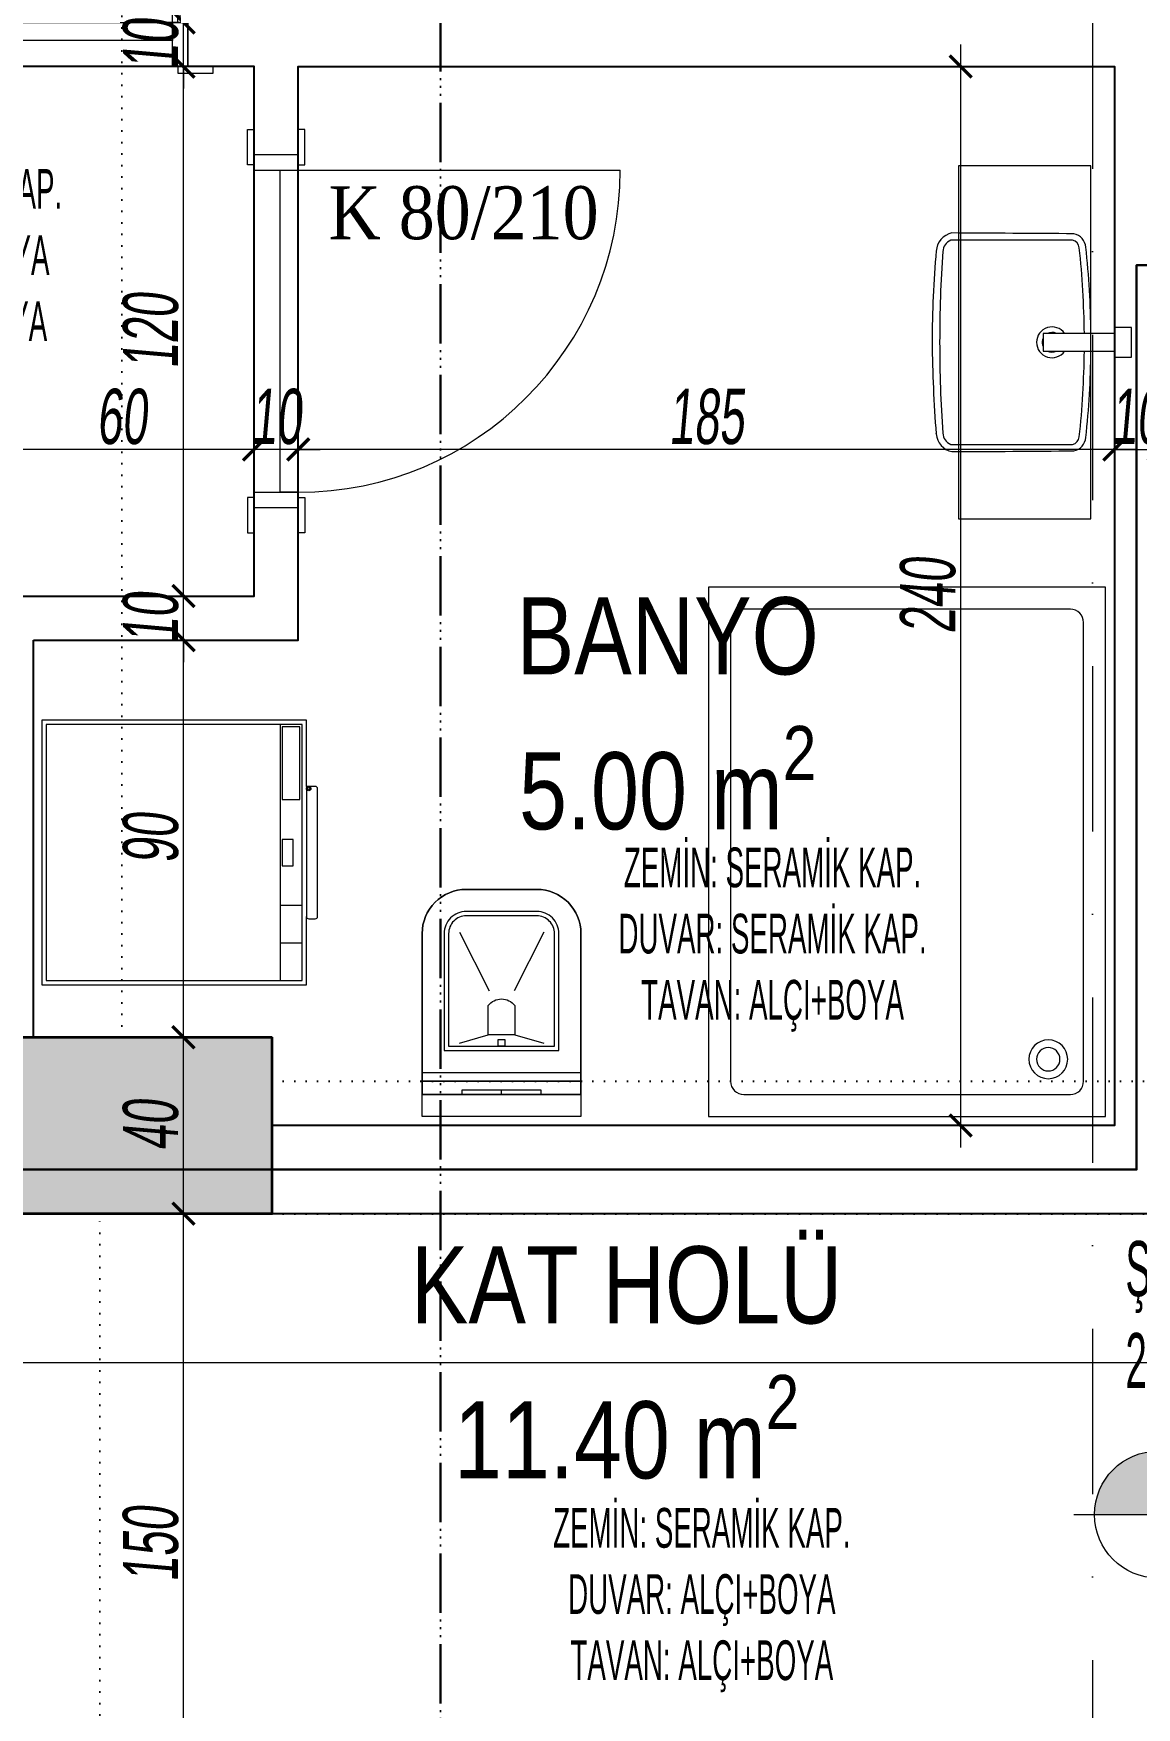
# Model space of a CAD drawing. Header units: millimetres. Extents: x -2145 to 33996, y -835 to 2363.
# Drawn here: x 12314.5 to 12564.5, y 132.7 to 512.1 of the extents above; entities that cross this region are included whole.
import ezdxf
from ezdxf.enums import TextEntityAlignment as Align

# ---------------------------------------------------------------- set-up
doc = ezdxf.new("R2010")
doc.units = ezdxf.units.MM
for name, pattern in [('ACAD_ISO06W100', [36, 24, -3, 0, -3, 0, -3, 0, -3]), ('DASHDOT', [1, 0.5, -0.25, 0, -0.25]), ('DOT', [0.25, 0, -0.25])]:
    doc.linetypes.add(name, pattern=pattern)
doc.layers.add('ALAN', color=3, linetype='Continuous', lineweight=25, plot=False)
for name, color, linetype, lineweight in [('EMSAL HESAP', 1, 'Continuous', 30), ('NET_AKS', 251, 'DASHDOT', 9), ('NET_DUVAR', 150, 'Continuous', 18), ('NET_KAPI', 35, 'Continuous', 15), ('NET_KESİT_ÇİZİGİSİ', 1, 'Continuous', 30), ('NET_KOLON_TARAMA', 8, 'Continuous', 0), ('NET_PLAN_KOT', 100, 'Continuous', 0), ('NET_TAŞIYICI', 1, 'Continuous', 35), ('NET_TEFRIS1', 173, 'Continuous', 9), ('NET_ÖLÇÜ İÇ', 54, 'Continuous', 9), ('TEFRIS_TWA', 173, 'Continuous', 9)]:
    doc.layers.add(name, color=color, linetype=linetype, lineweight=lineweight)
for name, color, linetype in [('NET_KİRİŞ', 253, 'DOT'), ('NET_POZ', 41, 'Continuous'), ('T-MAH-AD', 7, 'Continuous')]:
    doc.layers.add(name, color=color, linetype=linetype)
for name, color, linetype, true_color in [('NET_TEFRIS2', 7, 'Continuous', 0xb5b5b5), ('NET_TEFRIS2 @ 1', 7, 'Continuous', 0xb5b5b5), ('TEFRIS_YENI_TWA @ 1', 7, 'Continuous', 0xb5b5b5)]:
    doc.layers.add(name, color=color, linetype=linetype, true_color=true_color)
doc.styles.add('ARIALTR', font='arial.ttf', dxfattribs={"width": 0.8, "height": 22.5})
doc.styles.add('ARıAL', font='arial.ttf', dxfattribs={"width": 0.7})
doc.styles.add('BODRUM', font='swisscl.ttf', dxfattribs={"width": 0.8, "oblique": 5})
doc.styles.add('DIN', font='arial.ttf', dxfattribs={"width": 0.6})
doc.styles.get("Standard").update_dxf_attribs({"font": 'arial.ttf'})
doc.styles.add('TGS SAYILAR', font='times.ttf', dxfattribs={"width": 0.7})
doc.dimstyles.new('olcu-50', dxfattribs={"dimscale": 0, "dimtxt": 12.5, "dimasz": 5, "dimexe": 10, "dimexo": 10, "dimgap": 1, "dimtad": 1, "dimdec": 1, "dimzin": 12, "dimtxsty": 'BODRUM', "dimblk": 'ARCHTICK', "dimcen": 8, "dimdle": 5, "dimclrd": 256, "dimclre": 256, "dimclrt": 256, "dimadec": 0, "dimazin": 2, "dimtfac": 1, "dimtdec": 1, "dimtix": 1, "dimtmove": 0, "dimatfit": 3, "dimldrblk": 'ARCHTICK', "dimfxl": 15, "dimfxlon": 1, "dimlwd": -1, "dimlwe": -1, "dimarcsym": 0})

# ---------------------------------------------------------------- blocks, each defined once
blk = doc.blocks.new('A$Cec846f78')
at = {"layer": 'NET_TAŞIYICI'}
blk.add_lwpolyline([(-1051, 425), (-1051, 385), (-1121, 385), (-1121, 425)], close=True, dxfattribs=at)
blk = doc.blocks.new('A$Ca5374770')
at = {"layer": 'NET_KOLON_TARAMA'}
h = blk.add_hatch(dxfattribs=at)
h.set_pattern_fill('ANSI33', color=256)
h.paths.add_polyline_path([(1115, 0), (1115, 235), (1090, 235), (1090, 225), (1090, 0)])
h.paths.add_polyline_path([(890, 0), (890, 225), (890, 235), (865, 235), (865, 0)])
h.paths.add_polyline_path([(1580, 30), (1580, 0), (1660, 0), (1660, 30)])
h.paths.add_polyline_path([(1620, 455), (1620, 385), (1660, 385), (1660, 455)])
h.paths.add_polyline_path([(80, 950), (80, 980), (0, 980), (0, 950)])
h.paths.add_polyline_path([(1580, 980), (1580, 950), (1660, 950), (1660, 980)])
h.paths.add_polyline_path([(1035, 980), (1035, 950), (1115, 950), (1115, 980)])
h.paths.add_polyline_path([(625, 950), (625, 980), (545, 980), (545, 950)])
h.paths.add_polyline_path([(80, 0), (80, 30), (0, 30), (0, 0)])
h.paths.add_polyline_path([(1051, 425), (1051, 385), (1121, 385), (1121, 425)])
h.paths.add_polyline_path([(609, 385), (609, 425), (539, 425), (539, 385)])
h.paths.add_polyline_path([(585, 0), (585, 30), (505, 30), (505, 0)])
h.paths.add_polyline_path([(40, 385), (40, 455), (0, 455), (0, 385)])
at = {"layer": 'NET_TAŞIYICI', "xscale": -1}
blk.add_blockref('A$Cec846f78', (0, 0), dxfattribs=at)
blk = doc.blocks.new('*U535')
at = {"layer": 'TEFRIS_TWA', "linetype": 'Continuous'}
for points in [[(-18, 20.07), (18, 20.07), (18, 25.07), (-18, 25.07)], [(-18, 17.07), (18, 17.07), (18, 20.07), (-18, 20.07)], [(-9, 20.07), (9, 20.07), (9, 19.07), (-9, 19.07)], [(-18, 15.07), (18, 15.07), (18, 17.07), (-18, 17.07)], [(-0.75, 7.57), (0.75, 7.57), (0.75, 9.07), (-0.75, 9.07)]]:
    blk.add_lwpolyline(points, close=True, dxfattribs=at)
for points in [[(-18, 25.07), (-18, -16.43, 0.414214), (-8, -26.43), (8, -26.43, 0.414214), (18, -16.43), (18, 25.07), (18, 25.07), (-18, 25.07)], [(-18, 20.07), (18, 20.07), (18, -16.43, -0.414214), (8, -26.43), (-8, -26.43, -0.414214), (-18, -16.43)], [(-13, 10.07), (13, 10.07), (13, -16.43, -0.414214), (8, -21.43), (-8, -21.43, -0.414214), (-13, -16.43)], [(-12, 9.07), (12, 9.07), (12, -16.43, -0.414214), (8, -20.43), (-8, -20.43, -0.414214), (-12, -16.43)], [(3, -0.1), (3, 6.57), (-3, 6.57), (-3, -0.1, 0.501371)]]:
    blk.add_lwpolyline(points, format="xyb", close=True, dxfattribs=at)
for points in [[(0, 20.07), (0, 19.07)], [(-9.55, 8.39), (-3, 6.57)], [(3, 6.57), (9.55, 8.39)], [(-9.55, -16.74), (-2.84, -3.46)], [(9.55, -16.74), (2.84, -3.46)]]:
    blk.add_lwpolyline(points, dxfattribs=at)
blk = doc.blocks.new('*U622')
at = {"layer": 'NET_TEFRIS1'}
blk.add_lwpolyline([(120, -20), (0, -20), (0, 70), (120, 70)], close=True, dxfattribs=at)
blk.add_lwpolyline([(120, -20), (0, -20), (0, 70), (120, 70)], close=True, dxfattribs=at)
blk.add_lwpolyline([(112, -15), (8, -15, -0.414214), (5, -12), (5, 62, -0.414214), (8, 65), (112, 65, -0.414214), (115, 62), (115, -12, -0.414214)], format="xyb", close=True, dxfattribs=at)
for radius in [4.4, 2.65]:
    blk.add_circle((13, 57), radius, dxfattribs=at)
blk = doc.blocks.new('*U611')
at = {"layer": 'TEFRIS_TWA'}
for points in [[(-1.72, 20.33), (-0.36, 20.33), (-0.36, 24.19), (-1.72, 24.19), (-5.72, 24.19), (-7.08, 24.19), (-7.08, 20.33), (-5.72, 20.33), (-5.72, 4.19), (-1.72, 4.19)], [(-32.5, -15), (32.5, -15), (36.28, -15), (36.28, 15), (32.5, 15), (-32.5, 15), (-43.72, 15), (-43.72, -15)]]:
    blk.add_lwpolyline(points, close=True, dxfattribs=at)
for points in [[(-5.72, 15, 0.024321), (-25.28, 13.85, 0.320193), (-28.32, 11.15, 0.000772), (-28.5, -16.53, 0.334549), (-24.41, -20.08)], [(-5.72, 13.5, 0.024302), (-25.12, 12.36, 0.320193), (-26.85, 10.82, 0.000005), (-26.85, -16.78)], [(-24.39, -18.58, 0.017241), (-3.72, -19.29, 0.01717), (16.87, -18.59, 0.280439), (19.41, -16.78, -0.000001), (19.41, 10.82, 0.320193), (17.68, 12.36, 0.024302), (-1.72, 13.5)], [(17.06, -20.08, 0.32911), (21.06, -16.53, 0.000772), (20.88, 11.15, 0.320193), (17.84, 13.85, 0.024321), (-1.72, 15)], [(-5.72, 9.04, 0.734238), (-3.72, 2.67, 0.734238), (-1.72, 9.04)], [(-5.73, 7.18, 0.24035), (-5.72, 5.14, 0.24035)], [(-4.8, 4.19, 0.125276), (-3.72, 3.92, 0.125276), (-2.64, 4.19, 0.125276)], [(-1.72, 5.14, 0.24035), (-1.71, 7.18)], [(-24.5, -20.08, 0.022071), (-3.72, -20.99, 0.01725), (17.06, -20.08, -0.004899), (16.97, -20.08)]]:
    blk.add_lwpolyline(points, format="xyb", dxfattribs=at)
blk.add_arc((-24.1, -15.59), 3, 203.4085, 266.0639, dxfattribs=at)
blk = doc.blocks.new('*U39')
at = {"layer": 'NET_TEFRIS1', "linetype": 'Continuous'}
for points in [[(0, -15.5, 0.414214), (-0.5, -15), (-2, -15, 0.414214), (-2.5, -15.5), (-2.5, -44.5, 0.414214), (-2, -45), (0, -45), (0, -60), (60, -60), (60, 0), (0, 0)], [(0, -45), (0, -15.5, 0.414214), (-0.5, -15), (-2, -15, 0.414214), (-2.5, -15.5), (-2.5, -44.5, 0.414214), (-2, -45)]]:
    blk.add_lwpolyline(points, format="xyb", close=True, dxfattribs=at)
for points in [[(1, -1), (1, -59), (59, -59), (59, -1)], [(1, -1), (1, -59), (6, -59), (6, -1)], [(1, -1), (1, -18), (6, -18), (6, -1)], [(3, -27), (3, -33), (5.5, -33), (5.5, -27)], [(1.5, -42), (1.5, -58.5), (5.5, -58.5), (5.5, -42)]]:
    blk.add_lwpolyline(points, close=True, dxfattribs=at)
blk.add_lwpolyline([(1, -9.5), (6, -9.5)], dxfattribs=at)
for radius in [0.5, 0.25]:
    blk.add_circle((-0.5, -44.5), radius, dxfattribs=at)
blk = doc.blocks.new('*U614')
blk.add_line((-3.5, 0), (-3.5, -83))
for points in [[(-95.7, 10), (-87.7, 10), (-87.7, 11.5), (-95.7, 11.5)], [(5.7, 10), (-2.3, 10), (-2.3, 11.5), (5.7, 11.5)], [(-86.5, 0), (-90, 0), (-90, 10), (-86.5, 10)], [(-3.5, 0), (0, 0), (0, 10), (-3.5, 10)], [(-86.5, 4.1), (-3.5, 4.1), (-3.5, 0), (-86.5, 0)], [(-95.7, 0), (-87.7, 0), (-87.7, -1.5), (-95.7, -1.5)], [(5.7, 0), (-2.3, 0), (-2.3, -1.5), (5.7, -1.5)]]:
    blk.add_lwpolyline(points, close=True)
blk.add_lwpolyline([(-85.5, 10), (-4.5, 10)])
blk.add_arc((-3.5, 0), 83, 180, 270)
blk = doc.blocks.new('*U621')
blk.add_line((-3.5, 0), (-3.5, -73))
for points in [[(-85.7, 10), (-77.7, 10), (-77.7, 11.5), (-85.7, 11.5)], [(5.7, 10), (-2.3, 10), (-2.3, 11.5), (5.7, 11.5)], [(-76.5, 0), (-80, 0), (-80, 10), (-76.5, 10)], [(-3.5, 0), (0, 0), (0, 10), (-3.5, 10)], [(-76.5, 4.1), (-3.5, 4.1), (-3.5, 0), (-76.5, 0)], [(-85.7, 0), (-77.7, 0), (-77.7, -1.5), (-85.7, -1.5)], [(5.7, 0), (-2.3, 0), (-2.3, -1.5), (5.7, -1.5)]]:
    blk.add_lwpolyline(points, close=True)
blk.add_lwpolyline([(-75.5, 10), (-4.5, 10)])
blk.add_arc((-3.5, 0), 73, 180, 270)
blk = doc.blocks.new('KOTLAR')
h = blk.add_hatch(color=256)
h.dxf.hatch_style = 1
h.paths.add_polyline_path([(0, 0), (0, 12.96, 0.414214), (-12.96, 0)])
h.paths.add_polyline_path([(0, -12.96, 0.414214), (12.96, 0), (0, 0)])
h.paths.add_polyline_path([(65.51, -11.28), (21.41, -11.28), (21.41, -29.91), (65.51, -29.91)], flags=9)
at = {"extrusion": (2.84e-14, 0.225686, 0.9742)}
for p, q in [((0, 16.54), (0, -16.54)), ((-17.21, 0), (58.08, 0))]:
    blk.add_line(p, q, dxfattribs=at)
blk.add_circle((0, 0), 12.96)
at = {"extrusion": (2.84e-14, 0.225686, 0.9742), "style": 'DIN', "width": 0.6}
for tag, p in [('INCE KOT', (-17.13, -2.07, 0.48)), ('KABA KOT', (-18.31, 14.22, -3.29))]:
    blk.add_attdef(tag, p, '', height=12, rotation=180, dxfattribs=at)
blk = doc.blocks.new('A$Cb9b20b1b')
at = {"layer": 'NET_KİRİŞ', "ltscale": 10}
for p, q in [((195, 190), (195, 715)), ((161, 180), (-281, 180)), ((161, 150), (-281, 150)), ((200, 0), (200, 150))]:
    blk.add_line(p, q, dxfattribs=at)
blk = doc.blocks.new('*U634')
at = {"layer": 'NET_KESİT_ÇİZİGİSİ', "linetype": 'ACAD_ISO06W100'}
blk.add_lwpolyline([(1807.31, 0), (200, 0)], dxfattribs=at)
at = {"layer": 'NET_KESİT_ÇİZİGİSİ', "style": 'ARıAL', "width": 1.5}
for tag, p in [('KESİTSOL', (40, 66.83)), ('KESİTSAĞ', (1967.31, 66.83))]:
    blk.add_attdef(tag, text='', height=30, dxfattribs=at).set_placement(p, align=Align.MIDDLE_CENTER)
blk = doc.blocks.new('A$C5ec6af74')
at = {"layer": 'NET_AKS', "ltscale": 75}
for p, q in [((-70, 1185), (-70, -185)), ((1125, 385), (-1195, 385))]:
    blk.add_line(p, q, dxfattribs=at)
blk = doc.blocks.new('_ArchTick')
at = {"color": 0, "linetype": 'ByBlock', "const_width": 0.15}
blk.add_lwpolyline([(-0.5, -0.5), (0.5, 0.5)], dxfattribs=at)
blk = doc.blocks.new('*D1065')
at = {"layer": 'Defpoints', "color": 0, "transparency": 16777216}
for p in [(12559.48, 417.83), (12569.48, 417.83), (12569.48, 417.83)]:
    blk.add_point(p, dxfattribs=at)
at = {"layer": 'NET_ÖLÇÜ İÇ', "transparency": 16777216}
for p, q in [((12569.48, 417.83), (12569.48, 427.83)), ((12559.48, 417.83), (12554.48, 417.83)), ((12559.48, 417.83), (12559.48, 407.83)), ((12559.48, 417.83), (12569.48, 417.83)), ((12569.48, 417.83), (12574.48, 417.83))]:
    blk.add_line(p, q, dxfattribs=at)
at = {"layer": 'NET_ÖLÇÜ İÇ', "transparency": 16777216, "xscale": 5, "yscale": 5, "zscale": 5}
blk.add_blockref('_ArchTick', (12559.48, 417.83), dxfattribs=at)
at = {"layer": 'NET_ÖLÇÜ İÇ', "transparency": 16777216, "xscale": 5, "yscale": 5, "zscale": 5, "rotation": 180}
blk.add_blockref('_ArchTick', (12569.48, 417.83), dxfattribs=at)
at = {"layer": 'NET_ÖLÇÜ İÇ', "transparency": 16777216, "insert": (12564.48, 425.23), "char_height": 12.5, "attachment_point": 5, "style": 'BODRUM'}
blk.add_mtext('10', dxfattribs=at)
blk = doc.blocks.new('*D1091')
at = {"layer": 'Defpoints', "color": 0, "transparency": 16777216}
for p in [(12374.48, 417.83), (12374.48, 417.83), (12559.48, 417.83)]:
    blk.add_point(p, dxfattribs=at)
at = {"layer": 'NET_ÖLÇÜ İÇ', "transparency": 16777216}
for p, q in [((12374.48, 417.83), (12374.48, 427.83)), ((12564.48, 417.83), (12369.48, 417.83)), ((12559.48, 417.83), (12559.48, 407.83))]:
    blk.add_line(p, q, dxfattribs=at)
at = {"layer": 'NET_ÖLÇÜ İÇ', "transparency": 16777216, "xscale": 5, "yscale": 5, "zscale": 5, "rotation": 180}
blk.add_blockref('_ArchTick', (12374.48, 417.83), dxfattribs=at)
at = {"layer": 'NET_ÖLÇÜ İÇ', "transparency": 16777216, "xscale": 5, "yscale": 5, "zscale": 5}
blk.add_blockref('_ArchTick', (12559.48, 417.83), dxfattribs=at)
at = {"layer": 'NET_ÖLÇÜ İÇ', "transparency": 16777216, "insert": (12466.98, 425.23), "char_height": 12.5, "attachment_point": 5, "style": 'BODRUM'}
blk.add_mtext('185', dxfattribs=at)
blk = doc.blocks.new('*D1092')
at = {"layer": 'Defpoints', "color": 0, "transparency": 16777216}
for p in [(12364.48, 417.83), (12364.48, 417.83), (12374.48, 417.83)]:
    blk.add_point(p, dxfattribs=at)
at = {"layer": 'NET_ÖLÇÜ İÇ', "transparency": 16777216}
for p, q in [((12364.48, 417.83), (12364.48, 427.83)), ((12374.48, 417.83), (12374.48, 427.83)), ((12364.48, 417.83), (12359.48, 417.83)), ((12374.48, 417.83), (12364.48, 417.83)), ((12374.48, 417.83), (12379.48, 417.83))]:
    blk.add_line(p, q, dxfattribs=at)
at = {"layer": 'NET_ÖLÇÜ İÇ', "transparency": 16777216, "xscale": 5, "yscale": 5, "zscale": 5}
blk.add_blockref('_ArchTick', (12364.48, 417.83), dxfattribs=at)
at = {"layer": 'NET_ÖLÇÜ İÇ', "transparency": 16777216, "xscale": 5, "yscale": 5, "zscale": 5, "rotation": 180}
blk.add_blockref('_ArchTick', (12374.48, 417.83), dxfattribs=at)
at = {"layer": 'NET_ÖLÇÜ İÇ', "transparency": 16777216, "insert": (12369.48, 425.23), "char_height": 12.5, "attachment_point": 5, "style": 'BODRUM'}
blk.add_mtext('10', dxfattribs=at)
blk = doc.blocks.new('*D1093')
at = {"layer": 'Defpoints', "color": 0, "transparency": 16777216}
for p in [(12304.48, 417.83), (12364.48, 417.83), (12304.48, 384.61)]:
    blk.add_point(p, dxfattribs=at)
at = {"layer": 'NET_ÖLÇÜ İÇ', "transparency": 16777216}
for p, q in [((12304.48, 402.83), (12304.48, 427.83)), ((12364.48, 417.83), (12364.48, 427.83)), ((12369.48, 417.83), (12299.48, 417.83))]:
    blk.add_line(p, q, dxfattribs=at)
at = {"layer": 'NET_ÖLÇÜ İÇ', "transparency": 16777216, "xscale": 5, "yscale": 5, "zscale": 5, "rotation": 180}
blk.add_blockref('_ArchTick', (12304.48, 417.83), dxfattribs=at)
at = {"layer": 'NET_ÖLÇÜ İÇ', "transparency": 16777216, "xscale": 5, "yscale": 5, "zscale": 5}
blk.add_blockref('_ArchTick', (12364.48, 417.83), dxfattribs=at)
at = {"layer": 'NET_ÖLÇÜ İÇ', "transparency": 16777216, "insert": (12334.48, 425.23), "char_height": 12.5, "attachment_point": 5, "style": 'BODRUM'}
blk.add_mtext('60', dxfattribs=at)
blk = doc.blocks.new('*D1100')
at = {"layer": 'Defpoints', "color": 0, "transparency": 16777216}
for p in [(12149.48, 210.83), (12149.48, 210.83), (12999.48, 210.83)]:
    blk.add_point(p, dxfattribs=at)
at = {"layer": 'NET_ÖLÇÜ İÇ', "transparency": 16777216}
for p, q in [((12149.48, 210.83), (12149.48, 220.83)), ((12999.48, 210.83), (12999.48, 220.83)), ((13004.48, 210.83), (12144.48, 210.83))]:
    blk.add_line(p, q, dxfattribs=at)
at = {"layer": 'NET_ÖLÇÜ İÇ', "transparency": 16777216, "xscale": 5, "yscale": 5, "zscale": 5, "rotation": 180}
blk.add_blockref('_ArchTick', (12149.48, 210.83), dxfattribs=at)
at = {"layer": 'NET_ÖLÇÜ İÇ', "transparency": 16777216, "xscale": 5, "yscale": 5, "zscale": 5}
blk.add_blockref('_ArchTick', (12999.48, 210.83), dxfattribs=at)
at = {"layer": 'NET_ÖLÇÜ İÇ', "transparency": 16777216, "insert": (12646.47, 218.24), "char_height": 12.5, "attachment_point": 5, "style": 'BODRUM'}
blk.add_mtext('850', dxfattribs=at)
blk = doc.blocks.new('*D1134')
at = {"layer": 'Defpoints', "color": 0, "transparency": 16777216}
for p in [(12348.48, 244.61), (12348.48, 244.61), (12348.48, 94.61)]:
    blk.add_point(p, dxfattribs=at)
at = {"layer": 'NET_ÖLÇÜ İÇ', "transparency": 16777216}
for p, q in [((12348.48, 89.61), (12348.48, 249.61)), ((12348.48, 244.61), (12358.48, 244.61)), ((12348.48, 94.61), (12358.48, 94.61))]:
    blk.add_line(p, q, dxfattribs=at)
at = {"layer": 'NET_ÖLÇÜ İÇ', "transparency": 16777216, "xscale": 5, "yscale": 5, "zscale": 5}
for p, rotation in [((12348.48, 244.61), 90), ((12348.48, 94.61), 270)]:
    blk.add_blockref('_ArchTick', p, dxfattribs=dict(at, rotation=rotation))
at = {"layer": 'NET_ÖLÇÜ İÇ', "transparency": 16777216, "insert": (12341.08, 169.61), "char_height": 12.5, "attachment_point": 5, "rotation": 90, "style": 'BODRUM'}
blk.add_mtext('150', dxfattribs=at)
blk = doc.blocks.new('*D1135')
at = {"layer": 'Defpoints', "color": 0, "transparency": 16777216}
for p in [(12348.48, 284.61), (12348.48, 284.61), (12348.48, 244.61)]:
    blk.add_point(p, dxfattribs=at)
at = {"layer": 'NET_ÖLÇÜ İÇ', "transparency": 16777216}
for p, q in [((12348.48, 239.61), (12348.48, 289.61)), ((12348.48, 284.61), (12358.48, 284.61)), ((12348.48, 244.61), (12358.48, 244.61))]:
    blk.add_line(p, q, dxfattribs=at)
at = {"layer": 'NET_ÖLÇÜ İÇ', "transparency": 16777216, "xscale": 5, "yscale": 5, "zscale": 5}
for p, rotation in [((12348.48, 284.61), 90), ((12348.48, 244.61), 270)]:
    blk.add_blockref('_ArchTick', p, dxfattribs=dict(at, rotation=rotation))
at = {"layer": 'NET_ÖLÇÜ İÇ', "transparency": 16777216, "insert": (12341.08, 264.61), "char_height": 12.5, "attachment_point": 5, "rotation": 90, "style": 'BODRUM'}
blk.add_mtext('40', dxfattribs=at)
blk = doc.blocks.new('*D1136')
at = {"layer": 'Defpoints', "color": 0, "transparency": 16777216}
for p in [(12348.48, 374.61), (12348.48, 374.61), (12348.48, 284.61)]:
    blk.add_point(p, dxfattribs=at)
at = {"layer": 'NET_ÖLÇÜ İÇ', "transparency": 16777216}
for p, q in [((12348.48, 279.61), (12348.48, 379.61)), ((12348.48, 374.61), (12358.48, 374.61)), ((12348.48, 284.61), (12358.48, 284.61))]:
    blk.add_line(p, q, dxfattribs=at)
at = {"layer": 'NET_ÖLÇÜ İÇ', "transparency": 16777216, "xscale": 5, "yscale": 5, "zscale": 5}
for p, rotation in [((12348.48, 374.61), 90), ((12348.48, 284.61), 270)]:
    blk.add_blockref('_ArchTick', p, dxfattribs=dict(at, rotation=rotation))
at = {"layer": 'NET_ÖLÇÜ İÇ', "transparency": 16777216, "insert": (12341.08, 329.61), "char_height": 12.5, "attachment_point": 5, "rotation": 90, "style": 'BODRUM'}
blk.add_mtext('90', dxfattribs=at)
blk = doc.blocks.new('*D1137')
at = {"layer": 'Defpoints', "color": 0, "transparency": 16777216}
for p in [(12348.48, 384.61), (12348.48, 384.61), (12348.48, 374.61)]:
    blk.add_point(p, dxfattribs=at)
at = {"layer": 'NET_ÖLÇÜ İÇ', "transparency": 16777216}
for p, q in [((12348.48, 384.61), (12348.48, 389.61)), ((12348.48, 384.61), (12358.48, 384.61)), ((12348.48, 374.61), (12348.48, 384.61)), ((12348.48, 374.61), (12358.48, 374.61)), ((12348.48, 374.61), (12348.48, 369.61))]:
    blk.add_line(p, q, dxfattribs=at)
at = {"layer": 'NET_ÖLÇÜ İÇ', "transparency": 16777216, "xscale": 5, "yscale": 5, "zscale": 5}
for p, rotation in [((12348.48, 384.61), 270), ((12348.48, 374.61), 90)]:
    blk.add_blockref('_ArchTick', p, dxfattribs=dict(at, rotation=rotation))
at = {"layer": 'NET_ÖLÇÜ İÇ', "transparency": 16777216, "insert": (12341.08, 379.61), "char_height": 12.5, "attachment_point": 5, "rotation": 90, "style": 'BODRUM'}
blk.add_mtext('10', dxfattribs=at)
blk = doc.blocks.new('*D1138')
at = {"layer": 'Defpoints', "color": 0, "transparency": 16777216}
for p in [(12348.48, 504.61), (12348.48, 504.61), (12348.48, 384.61)]:
    blk.add_point(p, dxfattribs=at)
at = {"layer": 'NET_ÖLÇÜ İÇ', "transparency": 16777216}
for p, q in [((12348.48, 379.61), (12348.48, 509.61)), ((12348.48, 504.61), (12358.48, 504.61)), ((12348.48, 384.61), (12358.48, 384.61))]:
    blk.add_line(p, q, dxfattribs=at)
at = {"layer": 'NET_ÖLÇÜ İÇ', "transparency": 16777216, "xscale": 5, "yscale": 5, "zscale": 5}
for p, rotation in [((12348.48, 504.61), 90), ((12348.48, 384.61), 270)]:
    blk.add_blockref('_ArchTick', p, dxfattribs=dict(at, rotation=rotation))
at = {"layer": 'NET_ÖLÇÜ İÇ', "transparency": 16777216, "insert": (12341.08, 444.61), "char_height": 12.5, "attachment_point": 5, "rotation": 90, "style": 'BODRUM'}
blk.add_mtext('120', dxfattribs=at)
blk = doc.blocks.new('*D1139')
at = {"layer": 'Defpoints', "color": 0, "transparency": 16777216}
for p in [(12348.48, 514.61), (12348.48, 514.61), (12348.48, 504.61)]:
    blk.add_point(p, dxfattribs=at)
at = {"layer": 'NET_ÖLÇÜ İÇ', "transparency": 16777216}
for p, q in [((12348.48, 514.61), (12348.48, 519.61)), ((12348.48, 514.61), (12338.48, 514.61)), ((12348.48, 504.61), (12348.48, 514.61)), ((12348.48, 504.61), (12358.48, 504.61)), ((12348.48, 504.61), (12348.48, 499.61))]:
    blk.add_line(p, q, dxfattribs=at)
at = {"layer": 'NET_ÖLÇÜ İÇ', "transparency": 16777216, "xscale": 5, "yscale": 5, "zscale": 5}
for p, rotation in [((12348.48, 514.61), 270), ((12348.48, 504.61), 90)]:
    blk.add_blockref('_ArchTick', p, dxfattribs=dict(at, rotation=rotation))
at = {"layer": 'NET_ÖLÇÜ İÇ', "transparency": 16777216, "insert": (12341.08, 509.61), "char_height": 12.5, "attachment_point": 5, "rotation": 90, "style": 'BODRUM'}
blk.add_mtext('10', dxfattribs=at)
blk = doc.blocks.new('*D1140')
at = {"layer": 'Defpoints', "color": 0, "transparency": 16777216}
for p in [(12348.48, 809.61), (12348.48, 809.61), (12348.48, 514.61)]:
    blk.add_point(p, dxfattribs=at)
at = {"layer": 'NET_ÖLÇÜ İÇ', "transparency": 16777216}
for p, q in [((12348.48, 509.61), (12348.48, 814.61)), ((12348.48, 809.61), (12358.48, 809.61)), ((12348.48, 514.61), (12338.48, 514.61))]:
    blk.add_line(p, q, dxfattribs=at)
at = {"layer": 'NET_ÖLÇÜ İÇ', "transparency": 16777216, "xscale": 5, "yscale": 5, "zscale": 5}
for p, rotation in [((12348.48, 809.61), 90), ((12348.48, 514.61), 270)]:
    blk.add_blockref('_ArchTick', p, dxfattribs=dict(at, rotation=rotation))
at = {"layer": 'NET_ÖLÇÜ İÇ', "transparency": 16777216, "insert": (12341.08, 662.11), "char_height": 12.5, "attachment_point": 5, "rotation": 90, "style": 'BODRUM'}
blk.add_mtext('295', dxfattribs=at)
blk = doc.blocks.new('*D1142')
at = {"layer": 'Defpoints', "color": 0, "transparency": 16777216}
for p in [(12524.62, 504.61), (12524.62, 264.61), (12524.62, 264.61)]:
    blk.add_point(p, dxfattribs=at)
at = {"layer": 'NET_ÖLÇÜ İÇ', "transparency": 16777216}
for p, q in [((12524.62, 509.61), (12524.62, 259.61)), ((12524.62, 504.61), (12534.62, 504.61)), ((12524.62, 264.61), (12534.62, 264.61))]:
    blk.add_line(p, q, dxfattribs=at)
at = {"layer": 'NET_ÖLÇÜ İÇ', "transparency": 16777216, "xscale": 5, "yscale": 5, "zscale": 5}
for p, rotation in [((12524.62, 504.61), 90), ((12524.62, 264.61), 270)]:
    blk.add_blockref('_ArchTick', p, dxfattribs=dict(at, rotation=rotation))
at = {"layer": 'NET_ÖLÇÜ İÇ', "transparency": 16777216, "insert": (12517.22, 384.61), "char_height": 12.5, "attachment_point": 5, "rotation": 90, "style": 'BODRUM'}
blk.add_mtext('240', dxfattribs=at)

msp = doc.modelspace()

# ---------------------------------------------------------------- linework, layer by layer
at = {"layer": 'ALAN'}
for points in [[(12298.48, 264.61), (12298.48, 284.61), (12304.48, 284.61), (12304.48, 384.61), (12364.48, 384.61), (12364.48, 504.61), (12019.48, 504.61), (12019.48, 324.61), (12129.48, 324.61), (12129.48, 384.61), (12136.98, 384.61), (12136.98, 374.61), (12136.98, 374.61), (12136.98, 264.61)], [(12314.48, 374.61), (12374.48, 374.61), (12374.48, 504.61), (12559.48, 504.61), (12559.48, 264.61), (12368.48, 264.61), (12368.48, 284.61), (12314.48, 284.61)], [(12999.48, 119.61), (12999.48, 244.61), (12149.48, 244.61), (12149.48, 109.61), (12304.48, 109.61), (12304.48, 94.61), (12554.48, 94.61), (12554.48, 119.61), (12554.48, 119.61)]]:
    msp.add_lwpolyline(points, close=True, dxfattribs=at)
at = {"layer": 'EMSAL HESAP'}
msp.add_lwpolyline([(12589.48, 459.61), (12589.48, 839.61), (11589.48, 839.61), (11589.48, 244.61), (11609.48, 244.61), (11609.48, -140.39), (11949.48, -140.39), (11949.48, 74.61), (12139.48, 74.61), (12139.48, 254.61), (12564.48, 254.61), (12564.48, 459.61)], close=True, dxfattribs=at)
at = {"layer": 'NET_DUVAR'}
for p, q in [((12349.48, 504.61), (12349.48, 514.61)), ((12364.48, 504.61), (12349.48, 504.61)), ((12364.48, 384.61), (12364.48, 504.61)), ((12374.48, 504.61), (12374.48, 374.61)), ((12374.48, 504.61), (12559.48, 504.61)), ((12559.48, 264.61), (12559.48, 504.61)), ((12374.48, 484.61), (12364.48, 484.61)), ((12374.48, 404.61), (12364.48, 404.61)), ((12364.48, 384.61), (12304.48, 384.61)), ((12314.48, 284.61), (12314.48, 374.61)), ((12374.48, 374.61), (12314.48, 374.61)), ((12559.48, 264.61), (12368.48, 264.61)), ((12810.48, 244.61), (12368.48, 244.61))]:
    msp.add_line(p, q, dxfattribs=at)

# ---------------------------------------------------------------- block references
at = {"layer": 'NET_AKS'}
msp.add_blockref('A$C5ec6af74', (12624.48, -140.39), dxfattribs=at)
at = {"layer": 'NET_KAPI'}
for name, p, rotation in [('*U614', (12259.48, 514.61), 180), ('*U621', (12374.48, 484.61), 90.00000000000001)]:
    msp.add_blockref(name, p, dxfattribs=dict(at, rotation=rotation))
at = {"layer": 'NET_KESİT_ÇİZİGİSİ', "ltscale": 100, "xscale": -0.5625, "yscale": 0.5625, "zscale": 0.5625, "rotation": 270}
msp.add_blockref('*U634', (12406.76, -211.94), dxfattribs=at)
at = {"layer": 'NET_KİRİŞ', "xscale": -1}
msp.add_blockref('A$Cb9b20b1b', (12529.48, 94.61), dxfattribs=at)
at = {"layer": 'NET_PLAN_KOT', "lineweight": 0, "transparency": 33554687}
ref = msp.add_blockref('KOTLAR', (12569.34, 176.41), dxfattribs=dict(at, xscale=1.109999999999999, yscale=1.109999999999999, zscale=1.109999999999999))
ref.add_attrib('INCE KOT', '+3.50', (-12588.36, -174.15, 40.35), dxfattribs={"layer": '0', "extrusion": (2.85701e-14, 0.225686, 0.9742), "height": 13.32, "rotation": 180, "style": 'DIN', "oblique": 360, "width": 0.6})
at = {"layer": 'NET_TAŞIYICI', "xscale": -1}
msp.add_blockref('A$Ca5374770', (13419.48, -140.39), dxfattribs=at)
at = {"layer": 'NET_TEFRIS2', "linetype": 'Continuous', "rotation": 180}
msp.add_blockref('*U39', (12376.35, 296.45), dxfattribs=at)
at = {"layer": 'NET_TEFRIS2 @ 1', "rotation": 270}
msp.add_blockref('*U611', (12539.15, 438.39), dxfattribs=at)
at = {"layer": 'NET_TEFRIS2 @ 1', "xscale": -1, "rotation": 270}
msp.add_blockref('*U622', (12487.48, 266.61), dxfattribs=at)
at = {"layer": 'TEFRIS_YENI_TWA @ 1', "xscale": -1, "rotation": 180}
msp.add_blockref('*U535', (12420.56, 291.68), dxfattribs=at)

# ---------------------------------------------------------------- texts
at = {"layer": 'NET_POZ', "style": 'TGS SAYILAR', "width": 0.9}
msp.add_text('K 80/210', height=12, dxfattribs=at).set_placement((12381.4, 465.48))
at = {"layer": 'NET_POZ'}
for s, insert, char_height, width, attachment_point in [('{\\W0.5;ZEMİN: LAMİNAT KAP.\\PDUVAR: ALÇI+BOYA\\PTAVAN: ALÇI+BOYA}', (12287.81, 439.61), 9, 105.1157, 8), ('{\\W0.5;ZEMİN: SERAMİK KAP.\\PDUVAR: SERAMİK KAP.\\PTAVAN: ALÇI+BOYA}', (12481.99, 285.82), 9, 105.1157, 8), ('{\\W0.5;ŞAFT KAPAĞI\\P20*30 h:0.50m }', (12561.97, 238.41), 12.5, 77.2715, 1), ('{\\W0.5;ZEMİN: SERAMİK KAP.\\PDUVAR: ALÇI+BOYA\\PTAVAN: ALÇI+BOYA}', (12465.96, 177.9), 9, 105.1157, 2)]:
    msp.add_mtext(s, dxfattribs=dict(at, insert=insert, char_height=char_height, width=width, attachment_point=attachment_point))
at = {"layer": 'T-MAH-AD', "char_height": 17.5, "style": 'ARIALTR'}
for s, insert, width, attachment_point in [('\\A1;BANYO\\P5.00 m{\\H0.7x;\\S2^ ;}', (12458.22, 384.33), 121.1216, 2), ('\\A1;KAT HOLÜ\\P11.40 m{\\H0.7x;\\S2^ ;}', (12448.91, 184.35), 103.6096, 8)]:
    msp.add_mtext(s, dxfattribs=dict(at, insert=insert, width=width, attachment_point=attachment_point))

# ---------------------------------------------------------------- dimensions: what is measured, and where the dimension line sits
at = {"layer": 'NET_ÖLÇÜ İÇ'}
for base, p1, p2, angle, picture, middle in [((12348.48, 809.61), (12348.48, 514.61), (12348.48, 809.61), 270, '*D1140', (12341.08, 662.11)), ((12348.48, 514.61), (12348.48, 504.61), (12348.48, 514.61), 270, '*D1139', (12341.08, 509.61)), ((12348.48, 504.61), (12348.48, 384.61), (12348.48, 504.61), 270, '*D1138', (12341.08, 444.61)), ((12304.48, 417.83), (12364.48, 417.83), (12304.48, 384.61), 0, '*D1093', (12334.48, 425.23)), ((12364.48, 417.83), (12374.48, 417.83), (12364.48, 417.83), 0, '*D1092', (12369.48, 425.23)), ((12348.48, 384.61), (12348.48, 374.61), (12348.48, 384.61), 270, '*D1137', (12341.08, 379.61)), ((12348.48, 374.61), (12348.48, 284.61), (12348.48, 374.61), 270, '*D1136', (12341.08, 329.61)), ((12348.48, 284.61), (12348.48, 244.61), (12348.48, 284.61), 270, '*D1135', (12341.08, 264.61)), ((12348.48, 244.61), (12348.48, 94.61), (12348.48, 244.61), 270, '*D1134', (12341.08, 169.61))]:
    dim = msp.add_linear_dim(base=base, p1=p1, p2=p2, angle=angle, dimstyle='olcu-50', override={"dimscale": 1, "dimtmove": 1}, dxfattribs=at)
    dim.commit()
    dim.dimension.update_dxf_attribs({"geometry": picture, "text_midpoint": middle})
for p1, p2, picture, middle in [((12524.62, 504.61), (12524.62, 264.61), '*D1142', (12517.22, 384.61)), ((12559.48, 417.83), (12374.48, 417.83), '*D1091', (12466.98, 425.23)), ((12559.48, 417.83), (12569.48, 417.83), '*D1065', (12564.48, 425.23))]:
    dim = msp.add_aligned_dim(p1=p1, p2=p2, distance=0, dimstyle='olcu-50', override={"dimscale": 1}, dxfattribs=at)
    dim.commit()
    dim.dimension.update_dxf_attribs({"geometry": picture, "text_midpoint": middle})
dim = msp.add_linear_dim(base=(12149.48, 210.83), p1=(12999.48, 210.83), p2=(12149.48, 210.83), angle=180, dimstyle='olcu-50', override={"dimscale": 1}, dxfattribs=at)
dim.commit()
dim.dimension.update_dxf_attribs({"geometry": '*D1100', "text_midpoint": (12646.47, 210.83), "dimtype": 161})

doc.saveas('drawing.dxf')
